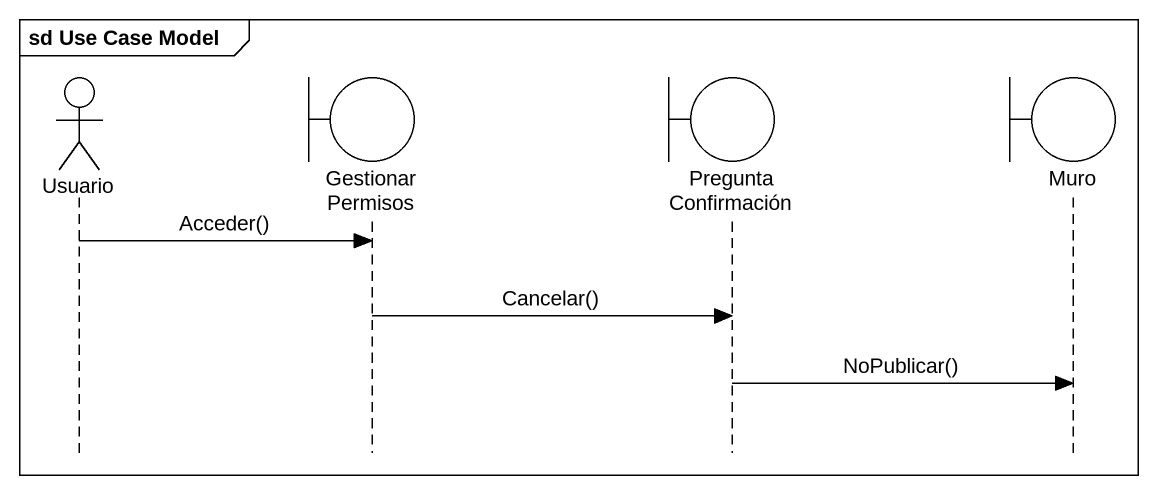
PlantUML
@startuml
mainframe sd Use Case Model
hide footbox
actor Usuario
boundary GestionarPermisos
boundary PreguntaConfirmación
boundary Muro

Usuario -> GestionarPermisos : Acceder()
GestionarPermisos -> PreguntaConfirmación : Cancelar()
PreguntaConfirmación -> Muro : NoPublicar()
@enduml
